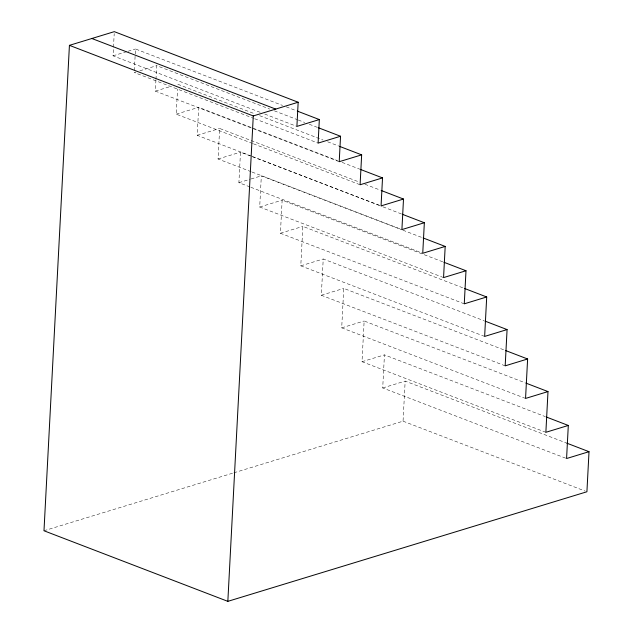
<?xml version="1.0" encoding="UTF-8"?>
<svg xmlns="http://www.w3.org/2000/svg" width="633" height="633" viewBox="0 0 633 633"><rect width="100%" height="100%" fill="white"/><g stroke="black" fill="none" stroke-linecap="round" stroke-linejoin="round"><path stroke-width="0.47" stroke-dasharray="3.17 2.37" d="M260.131 112.294L113.046 55.823L113.449 48.092M113.497 47.119L114.209 33.581M134.354 70.556L135.486 48.978L282.571 105.45M339.217 161.7L155.362 91.112L155.924 80.351M155.971 79.37L156.691 65.666L269.761 109.082M252.535 143.462L176.235 114.169L177.549 89.087M251.443 156.129L197.211 135.312L198.675 107.317L337.484 160.608M251.143 171.701L218.053 158.994L219.651 128.459L359.386 182.106M249.924 186.917L238.894 182.684L240.493 152.149L251.523 156.383M443.559 277.594L259.696 207.007L261.334 175.839L401.987 229.834M464.266 303.832L280.411 233.245L282.144 200.163L443.013 261.927M484.641 336.424L300.786 265.836L302.851 226.392L463.728 288.157M505.181 365.842L321.327 295.255L323.226 258.992L484.103 320.757M525.556 398.434L341.701 327.847L343.766 288.403L504.643 350.168M545.868 432.299L362.005 361.712L364.141 320.994L525.018 382.759M565.657 458.181L382.712 387.95L384.445 354.868L545.322 416.633M233.917 472.796L403.055 421.174L405.16 381.098L566.954 443.219M113.046 55.823L127.067 51.542M128.001 51.257L135.486 48.978M136.119 71.948L134.251 72.518L253.754 118.395M139.861 70.801L156.691 65.666M155.362 91.112L171.258 86.262M176.235 114.169L198.675 107.317M197.211 135.312L219.651 128.459M218.053 158.994L240.493 152.149M238.894 182.684L250.114 179.258M251.048 178.973L261.334 175.839M259.696 207.007L282.144 200.163M280.411 233.245L302.851 226.392M300.786 265.836L323.226 258.992M321.327 295.255L343.766 288.403M341.701 327.847L364.141 320.994M362.005 361.712L384.445 354.868M382.712 387.95L405.16 381.098M43.986 530.763L232.968 473.088M286.251 106.858L296.363 110.743M274.358 110.846L297.344 119.669M298.262 120.017L304.695 122.493M309.292 124.258L317.568 127.431M264.721 114.059L296.901 126.41M177.802 84.268L255.02 113.908M259.617 115.673L323.052 140.028M327.641 141.792L338.679 146.033M254.68 118.751L318.106 143.105M342.081 162.372L360.47 169.438M364.901 184.227L380.528 190.224M253.453 143.81L360.09 184.757M252.369 156.486L381.066 205.899M252.44 156.739L382.063 206.5M382.981 206.856L401.369 213.914M252.061 172.057L401.908 229.589M402.904 230.19L422.211 237.604M250.842 187.273L422.749 253.271M403.055 421.174L585.074 491.058"/><path stroke-width="0.95" d="M589.014 451.685L566.575 458.537L568.307 425.455L545.868 432.299L547.996 391.582L525.556 398.434L527.621 358.99L505.181 365.842L507.08 329.579L484.641 336.424L486.706 296.98L464.266 303.832L465.999 270.75L443.559 277.594L445.189 246.427L422.749 253.271L424.347 222.737L401.908 229.589L403.506 199.047L381.066 205.899L382.53 177.905L360.09 184.757L361.657 154.856L339.217 161.7L340.546 136.253L318.106 143.105L319.341 119.566L296.901 126.41L298.167 102.237L114.312 31.65L69.424 45.347L43.986 530.763L227.84 601.35L586.918 491.762L589.014 451.685L566.954 443.219M227.84 601.35L253.279 115.934L298.167 102.237M297.281 111.092L319.341 119.566M91.864 38.502L275.727 109.09M318.486 127.787L340.546 136.253M339.597 146.381L361.657 154.856M69.424 45.347L253.279 115.934M360.47 169.438L382.53 177.905M381.446 190.58L403.506 199.047M402.287 214.263L424.347 222.737M423.129 237.953L445.189 246.427M443.939 262.276L465.999 270.75M464.646 288.513L486.706 296.98M485.02 321.105L507.08 329.579M505.561 350.524L527.621 358.99M525.936 383.115L547.996 391.582M546.239 416.981L568.307 425.455"/></g></svg>
